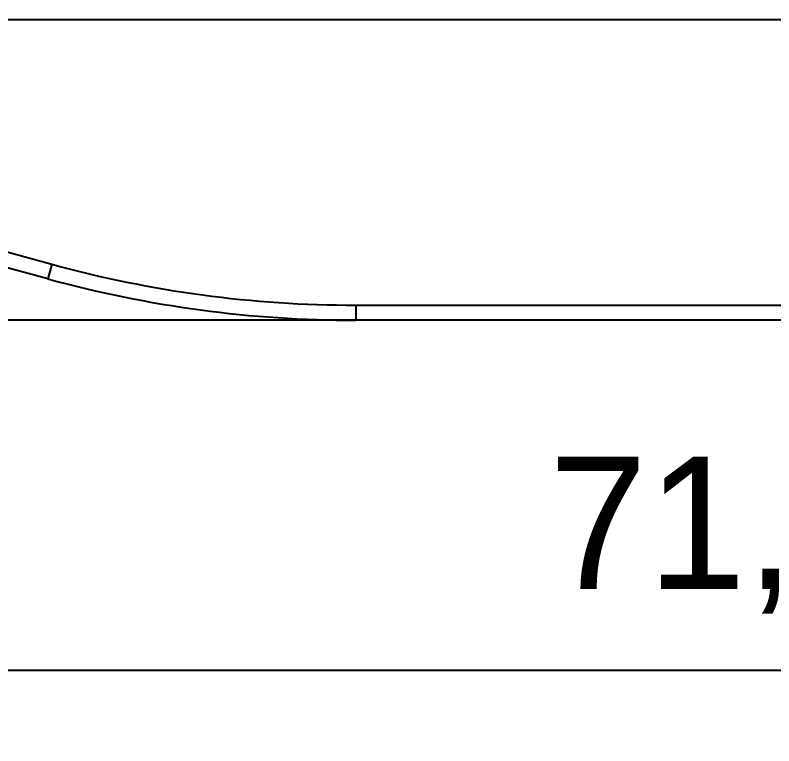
# Model space of a CAD drawing. Header units: millimetres. Extents: x 271 to 405, y 465 to 539.
# Drawn here: x 304.89 to 324.94, y 465.47 to 484.78 of the extents above; entities that cross this region are included whole.
import ezdxf

# ---------------------------------------------------------------- set-up
doc = ezdxf.new("R2010")
doc.units = ezdxf.units.MM
doc.header["$PDSIZE"] = -1
doc.dimstyles.new('ISO-25', dxfattribs={"dimtxt": 2.5, "dimasz": 2.5, "dimexe": 1.25, "dimexo": 0.625, "dimtad": 1, "dimtxsty": 'Standard', "dimcen": 2.5, "dimadec": 0, "dimazin": 0, "dimtfac": 1, "dimtmove": 0, "dimatfit": 3, "dimfxl": 1, "dimarcsym": 0})

# ---------------------------------------------------------------- blocks, each defined once
blk = doc.blocks.new('*D2')
at = {"color": 0, "lineweight": -2}
for p, q in [((288.922, 503.974), (288.922, 465.47)), ((360.773, 503.974), (360.773, 465.47)), ((293.002, 467.47), (356.693, 467.47))]:
    blk.add_line(p, q, dxfattribs=at)
at = {"color": 0}
for points in [[(293.002, 468.15), (293.002, 466.79), (288.922, 467.47)], [(356.693, 466.79), (356.693, 468.15), (360.773, 467.47)]]:
    blk.add_solid(points, dxfattribs=at)
at = {"layer": 'Defpoints', "color": 0}
for p in [(288.922, 503.974), (360.773, 503.974), (360.773, 467.47)]:
    blk.add_point(p, dxfattribs=at)
at = {"color": 0, "insert": (324.848, 471.036), "char_height": 3.5, "attachment_point": 5}
blk.add_mtext('71,85', dxfattribs=at)
blk = doc.blocks.new('*D5')
at = {"color": 0, "lineweight": -2}
for p, q in [((316.026, 516.554), (274.623, 516.554)), ((276.623, 512.474), (276.623, 500.201)), ((276.623, 480.797), (276.623, 493.07)), ((316.026, 476.717), (274.623, 476.717))]:
    blk.add_line(p, q, dxfattribs=at)
at = {"color": 0}
for points in [[(277.303, 512.474), (275.943, 512.474), (276.623, 516.554)], [(275.943, 480.797), (277.303, 480.797), (276.623, 476.717)]]:
    blk.add_solid(points, dxfattribs=at)
at = {"layer": 'Defpoints', "color": 0}
for p in [(276.623, 516.554), (316.026, 516.554), (316.026, 476.717)]:
    blk.add_point(p, dxfattribs=at)
at = {"color": 0, "insert": (276.623, 496.635), "char_height": 3.5, "attachment_point": 5}
blk.add_mtext('39,84', dxfattribs=at)

msp = doc.modelspace()

# ---------------------------------------------------------------- linework, layer by layer
at = {"color": 7, "linetype": 'Continuous', "lineweight": 25}
for p, q in [((351.348, 484.661), (298.398, 484.661)), ((292.145, 481.951), (305.854, 478.197)), ((305.749, 477.811), (292.04, 481.566)), ((305.854, 478.197), (305.749, 477.811)), ((313.885, 477.117), (335.812, 477.117)), ((313.885, 477.117), (313.885, 476.717)), ((335.812, 476.717), (313.885, 476.717))]:
    msp.add_line(p, q, dxfattribs=at)
for radius in [30.404, 30.804]:
    msp.add_arc((313.885, 507.521), radius, 254.6846, 269.9994, dxfattribs=at)

# ---------------------------------------------------------------- dimensions: what is measured, and where the dimension line sits
dim = msp.add_linear_dim(base=(276.623, 516.554), p1=(316.026, 476.717), p2=(316.026, 516.554), angle=90, dimstyle='ISO-25', override={"dimtxt": 3.5, "dimasz": 4.08, "dimexe": 2, "dimexo": 0, "dimgap": 1.524, "dimtih": 1, "dimtoh": 1, "dimzin": 0, "dimadec": 2, "dimtzin": 0})
dim.commit()
dim.dimension.update_dxf_attribs({"geometry": '*D5', "text_midpoint": (276.623, 496.635)})
dim = msp.add_linear_dim(base=(360.773, 467.47), p1=(288.922, 503.974), p2=(360.773, 503.974), dimstyle='ISO-25', override={"dimtxt": 3.5, "dimasz": 4.08, "dimexe": 2, "dimexo": 0, "dimgap": 1.524, "dimtih": 1, "dimtoh": 1, "dimzin": 0, "dimadec": 2, "dimtzin": 0})
dim.commit()
dim.dimension.update_dxf_attribs({"geometry": '*D2', "text_midpoint": (324.848, 471.036)})

doc.saveas('drawing.dxf')
